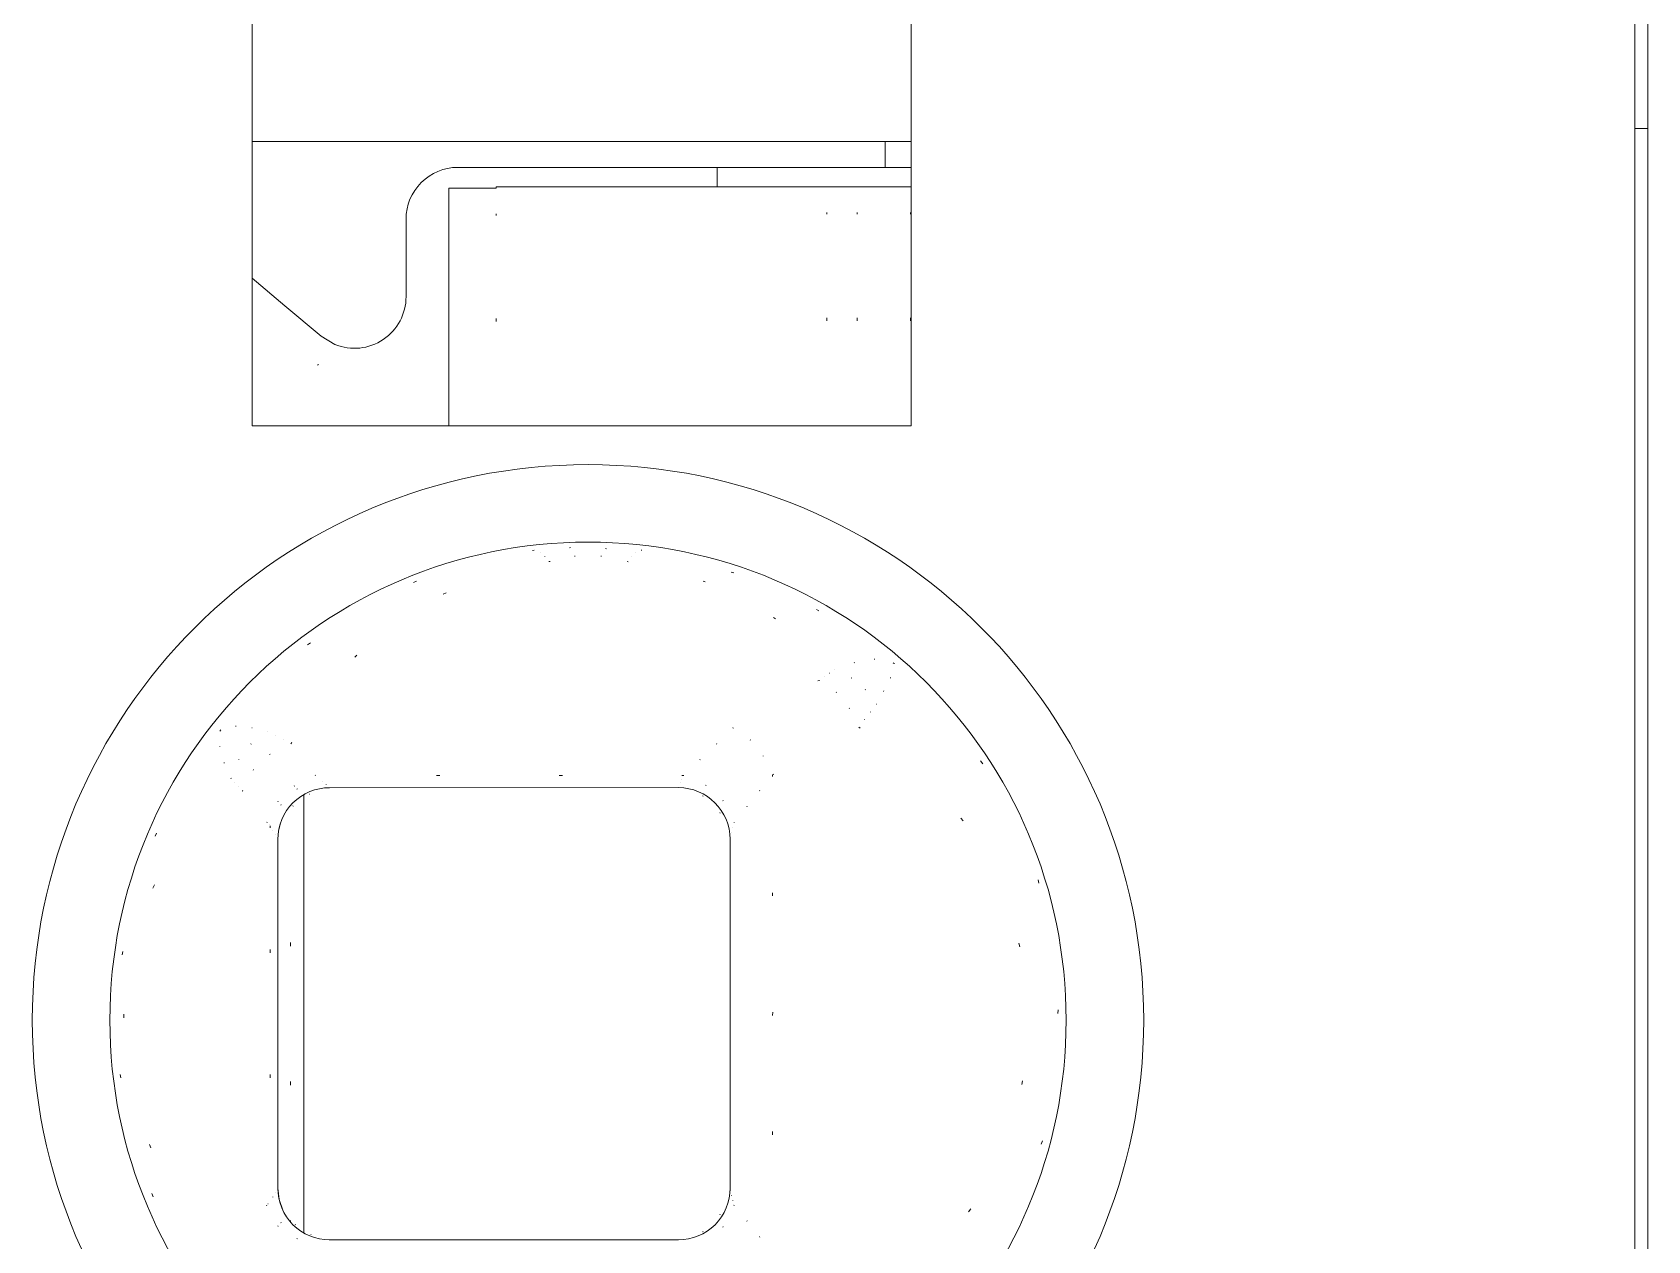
# Model space of a CAD drawing. Header units: inches. Extents: x 17 to 3130, y 15 to 659.
# Drawn here: x 1135.56 to 1141.81, y 223.03 to 227.7 of the extents above; entities that cross this region are included whole.
import ezdxf

# ---------------------------------------------------------------- set-up
doc = ezdxf.new("R2010")
doc.units = ezdxf.units.IN
doc.header["$MEASUREMENT"] = 0
doc.layers.add('Ebene 1', color=7, linetype='Continuous')

msp = doc.modelspace()

# ---------------------------------------------------------------- linework, layer by layer
at = {"layer": 'Ebene 1', "lineweight": 9}
for points in [[(1141.81414, 227.33024), (1141.81414, 227.33024), (1141.81414, 230.03024), (1141.81414, 230.03024)], [(1136.41414, 226.18024), (1136.41414, 226.18024), (1136.41414, 228.28024), (1136.41414, 228.28024)], [(1138.96414, 226.18024), (1138.96414, 226.18024), (1138.96404, 228.28024), (1138.96404, 228.28024)], [(1141.76414, 228.28024), (1141.76414, 228.28024), (1141.76414, 213.98014), (1141.76414, 213.98014)], [(1141.76414, 227.33024), (1141.76414, 227.33024), (1141.76414, 227.33024), (1141.76414, 227.33024)], [(1141.76414, 227.33024), (1141.76414, 227.33024), (1141.81414, 227.33024), (1141.81414, 227.33024)], [(1141.81414, 227.33024), (1141.81414, 227.33024), (1141.81414, 227.33024), (1141.81414, 227.33024)], [(1141.81414, 222.63014), (1141.81414, 222.63014), (1141.81414, 227.33024), (1141.81414, 227.33024)], [(1136.41414, 227.28024), (1136.41414, 227.28024), (1136.41414, 227.28024), (1136.41414, 227.28024)], [(1138.96414, 227.28024), (1138.96414, 227.28024), (1136.41414, 227.28024), (1136.41414, 227.28024)], [(1138.86414, 227.28004), (1138.86414, 227.28004), (1138.86414, 227.28004), (1138.86414, 227.28004)], [(1138.86414, 227.18004), (1138.86414, 227.18004), (1138.86414, 227.28004), (1138.86414, 227.28004)], [(1136.41414, 226.18024), (1136.41414, 226.18024), (1136.41414, 226.18024), (1136.41414, 226.18024)], [(1138.96414, 226.18024), (1138.96414, 226.18024), (1136.41414, 226.18024), (1136.41414, 226.18024)], [(1136.71414, 224.78004), (1136.71414, 224.78004), (1138.06414, 224.78014), (1138.06414, 224.78014)], [(1136.71414, 224.78004), (1136.71414, 224.78004), (1136.71414, 224.78004), (1136.71414, 224.78004)], [(1138.26404, 224.58024), (1138.26404, 224.69064), (1138.17454, 224.78014), (1138.06414, 224.78014)], [(1136.51664, 224.61204), (1136.51664, 224.61204), (1136.52404, 224.64284), (1136.52404, 224.64284)], [(1136.51404, 223.22984), (1136.51404, 223.22984), (1136.51414, 224.58064), (1136.51414, 224.58064)], [(1136.51414, 224.58064), (1136.51414, 224.58064), (1136.51664, 224.61204), (1136.51664, 224.61204)], [(1136.51414, 224.58064), (1136.51414, 224.58064), (1136.51414, 224.58064), (1136.51414, 224.58064)], [(1138.26404, 224.58904), (1138.26404, 224.58904), (1138.26404, 224.58904), (1138.26404, 224.58904)], [(1138.26404, 224.58904), (1138.26404, 224.58904), (1138.26404, 223.22134), (1138.26404, 223.22134)], [(1136.51404, 223.22984), (1136.51404, 223.22984), (1136.51404, 223.22984), (1136.51404, 223.22984)], [(1136.51874, 223.18664), (1136.51874, 223.18664), (1136.51404, 223.22984), (1136.51404, 223.22984)], [(1136.51874, 223.18664), (1136.51874, 223.18664), (1136.51874, 223.18664), (1136.51874, 223.18664)], [(1136.53284, 223.14544), (1136.53284, 223.14544), (1136.51874, 223.18664), (1136.51874, 223.18664)], [(1136.71414, 223.03024), (1136.71414, 223.03024), (1136.71414, 223.03024), (1136.71414, 223.03024)], [(1138.06414, 223.03024), (1138.06414, 223.03024), (1136.71414, 223.03024), (1136.71414, 223.03024)]]:
    msp.add_open_spline(points, degree=3, dxfattribs=at)
at = {"layer": 'Ebene 1', "color": 30, "lineweight": 9}
for points in [[(1137.21024, 227.18024), (1137.15714, 227.18024), (1137.10634, 227.15924), (1137.06884, 227.12154), (1137.06884, 227.12154), (1137.03124, 227.08404), (1137.01024, 227.03334), (1137.01024, 226.98014)], [(1136.73514, 226.49484), (1136.79674, 226.46984), (1136.86674, 226.47724), (1136.92204, 226.51434), (1136.92204, 226.51434), (1136.97714, 226.55144), (1137.01024, 226.61364), (1137.01024, 226.68024)]]:
    msp.add_open_spline(points, degree=3, knots=[0, 0, 0, 0, 0.5, 0.5, 0.5, 0.5, 1, 1, 1, 1], dxfattribs=at)
for points in [[(1137.21024, 227.18024), (1137.21024, 227.18024), (1137.21024, 227.18024), (1137.21024, 227.18024)], [(1137.21024, 227.18024), (1137.21024, 227.18024), (1137.91414, 227.18024), (1137.91414, 227.18024)], [(1137.91414, 227.18024), (1137.91414, 227.18024), (1137.91414, 227.18024), (1137.91414, 227.18024)], [(1137.91414, 227.18024), (1137.91414, 227.18024), (1138.12624, 227.18024), (1138.12624, 227.18024)], [(1138.12624, 227.18024), (1138.12624, 227.18024), (1138.12624, 227.18024), (1138.12624, 227.18024)], [(1138.12624, 227.18024), (1138.12624, 227.18024), (1138.21414, 227.18024), (1138.21414, 227.18024)], [(1138.21414, 227.18024), (1138.21414, 227.18024), (1138.21414, 227.18024), (1138.21414, 227.18024)], [(1138.26744, 227.18024), (1138.26744, 227.18024), (1138.21414, 227.18024), (1138.21414, 227.18024)], [(1138.21414, 227.18024), (1138.21414, 227.18024), (1138.21414, 227.18024), (1138.21414, 227.18024)], [(1138.21414, 227.10514), (1138.21414, 227.10514), (1138.21414, 227.18024), (1138.21414, 227.18024)], [(1138.26744, 227.18024), (1138.26744, 227.18024), (1138.26744, 227.18024), (1138.26744, 227.18024)], [(1138.41914, 227.18024), (1138.41914, 227.18024), (1138.26744, 227.18024), (1138.26744, 227.18024)], [(1138.41914, 227.18024), (1138.41914, 227.18024), (1138.41914, 227.18024), (1138.41914, 227.18024)], [(1138.64634, 227.18024), (1138.64634, 227.18024), (1138.41914, 227.18024), (1138.41914, 227.18024)], [(1138.64634, 227.18024), (1138.64634, 227.18024), (1138.64634, 227.18024), (1138.64634, 227.18024)], [(1138.91414, 227.18024), (1138.91414, 227.18024), (1138.64634, 227.18024), (1138.64634, 227.18024)], [(1138.91414, 227.18024), (1138.91414, 227.18024), (1138.91414, 227.18024), (1138.91414, 227.18024)], [(1138.96414, 227.18024), (1138.96414, 227.18024), (1138.91414, 227.18024), (1138.91414, 227.18024)], [(1137.01024, 226.98014), (1137.01024, 226.98014), (1137.01024, 226.98014), (1137.01024, 226.98014)], [(1137.01024, 226.68024), (1137.01024, 226.68024), (1137.01024, 226.98014), (1137.01024, 226.98014)], [(1136.41424, 226.75144), (1136.41424, 226.75144), (1136.41424, 226.75144), (1136.41424, 226.75144)], [(1136.41424, 226.75144), (1136.41424, 226.75144), (1136.54104, 226.64484), (1136.54104, 226.64484)], [(1136.54104, 226.64484), (1136.54104, 226.64484), (1136.54104, 226.64484), (1136.54104, 226.64484)], [(1136.54104, 226.64484), (1136.54104, 226.64484), (1136.68164, 226.52694), (1136.68164, 226.52694)], [(1136.68164, 226.52694), (1136.68164, 226.52694), (1136.68164, 226.52694), (1136.68164, 226.52694)], [(1136.68164, 226.52694), (1136.68164, 226.52694), (1136.73514, 226.49484), (1136.73514, 226.49484)], [(1136.61414, 224.75334), (1136.61414, 224.75334), (1136.61414, 224.75334), (1136.61414, 224.75334)], [(1136.61414, 223.05704), (1136.61414, 223.05704), (1136.61414, 224.75334), (1136.61414, 224.75334)]]:
    msp.add_open_spline(points, degree=3, dxfattribs=at)
at = {"layer": 'Ebene 1', "color": 253, "lineweight": 9}
for points in [[(1137.17534, 227.10014), (1137.17534, 227.10014), (1137.17534, 227.10014), (1137.17534, 227.10014)], [(1137.17534, 227.10014), (1137.17534, 227.10014), (1137.17544, 226.18024), (1137.17544, 226.18024)], [(1137.17534, 227.10014), (1137.17534, 227.10014), (1137.17534, 227.10014), (1137.17534, 227.10014)], [(1137.17534, 227.10014), (1137.17534, 227.10014), (1137.22314, 227.10014), (1137.22314, 227.10014)], [(1137.22314, 227.10014), (1137.22314, 227.10014), (1137.22314, 227.10014), (1137.22314, 227.10014)], [(1137.22314, 227.10014), (1137.22314, 227.10014), (1137.35854, 227.10014), (1137.35854, 227.10014)], [(1137.35854, 227.10514), (1137.35854, 227.10514), (1137.35854, 227.10514), (1137.35854, 227.10514)], [(1138.63874, 227.10514), (1138.63874, 227.10514), (1137.35854, 227.10514), (1137.35854, 227.10514)], [(1137.35854, 227.10514), (1137.35854, 227.10514), (1137.35854, 227.10514), (1137.35854, 227.10514)], [(1137.35854, 227.10514), (1137.35854, 227.10514), (1137.35854, 227.10014), (1137.35854, 227.10014)], [(1138.63874, 227.10514), (1138.63874, 227.10514), (1138.63874, 227.10514), (1138.63874, 227.10514)], [(1138.71564, 227.10504), (1138.71564, 227.10504), (1138.63874, 227.10514), (1138.63874, 227.10514)], [(1138.75604, 227.10514), (1138.75604, 227.10514), (1138.71564, 227.10504), (1138.71564, 227.10504)], [(1138.71564, 227.10504), (1138.71564, 227.10504), (1138.71564, 227.10504), (1138.71564, 227.10504)], [(1138.75604, 227.10514), (1138.75604, 227.10514), (1138.75604, 227.10514), (1138.75604, 227.10514)], [(1138.75604, 227.10514), (1138.75604, 227.10514), (1138.96184, 227.10514), (1138.96184, 227.10514)], [(1138.96184, 227.10514), (1138.96184, 227.10514), (1138.96184, 227.10514), (1138.96184, 227.10514)], [(1138.96184, 227.10514), (1138.96184, 227.10514), (1138.96294, 227.10514), (1138.96294, 227.10514)], [(1138.96294, 227.10514), (1138.96294, 227.10514), (1138.96294, 227.10514), (1138.96294, 227.10514)], [(1138.96294, 227.10514), (1138.96294, 227.10514), (1138.96414, 227.10514), (1138.96414, 227.10514)]]:
    msp.add_open_spline(points, degree=3, dxfattribs=at)
at = {"layer": 'Ebene 1', "color": 3, "lineweight": 9}
for points in [[(1137.35854, 227.00014), (1137.35854, 227.00014), (1137.35854, 227.00014), (1137.35854, 227.00014)], [(1137.35854, 227.00014), (1137.35854, 227.00014), (1137.35854, 226.99464), (1137.35854, 226.99464)], [(1138.63874, 227.00514), (1138.63874, 227.00514), (1138.63874, 227.00514), (1138.63874, 227.00514)], [(1138.63874, 227.00514), (1138.63874, 227.00514), (1138.63874, 226.99954), (1138.63874, 226.99954)], [(1138.75604, 227.00514), (1138.75604, 227.00514), (1138.75594, 226.99954), (1138.75594, 226.99954)], [(1138.75604, 227.00514), (1138.75604, 227.00514), (1138.75604, 227.00514), (1138.75604, 227.00514)], [(1138.96184, 227.00514), (1138.96184, 227.00514), (1138.96184, 227.00514), (1138.96184, 227.00514)], [(1138.96184, 227.00514), (1138.96184, 227.00514), (1138.96184, 226.99964), (1138.96184, 226.99964)], [(1137.35854, 226.59574), (1137.35854, 226.59574), (1137.35854, 226.59574), (1137.35854, 226.59574)], [(1137.35854, 226.59574), (1137.35854, 226.59574), (1137.35854, 226.58454), (1137.35854, 226.58454)], [(1138.63874, 226.59814), (1138.63874, 226.59814), (1138.63874, 226.59814), (1138.63874, 226.59814)], [(1138.63874, 226.59814), (1138.63874, 226.59814), (1138.63874, 226.58704), (1138.63874, 226.58704)], [(1138.75604, 226.59824), (1138.75604, 226.59824), (1138.75604, 226.59824), (1138.75604, 226.59824)], [(1138.75604, 226.59824), (1138.75604, 226.59824), (1138.75604, 226.58704), (1138.75604, 226.58704)], [(1138.96184, 226.59824), (1138.96184, 226.59824), (1138.96184, 226.59824), (1138.96184, 226.59824)], [(1138.96184, 226.59824), (1138.96184, 226.59824), (1138.96184, 226.58704), (1138.96184, 226.58704)], [(1136.67084, 226.41814), (1136.67084, 226.41814), (1136.66814, 226.41494), (1136.66814, 226.41494)], [(1137.50614, 225.69884), (1137.50614, 225.69884), (1137.49974, 225.69734), (1137.49974, 225.69734)], [(1137.50614, 225.69884), (1137.50614, 225.69884), (1137.50614, 225.69884), (1137.50614, 225.69884)], [(1137.50614, 225.69884), (1137.50614, 225.69884), (1137.50644, 225.69864), (1137.50644, 225.69864)], [(1137.52874, 225.69024), (1137.52874, 225.69024), (1137.52874, 225.69024), (1137.52874, 225.69024)], [(1137.52874, 225.69024), (1137.52874, 225.69024), (1137.52944, 225.69004), (1137.52944, 225.69004)], [(1137.64664, 225.70904), (1137.64664, 225.70904), (1137.64284, 225.70864), (1137.64284, 225.70864)], [(1137.78154, 225.70504), (1137.78154, 225.70504), (1137.78154, 225.70504), (1137.78154, 225.70504)], [(1137.78524, 225.70484), (1137.78524, 225.70484), (1137.78154, 225.70504), (1137.78154, 225.70504)], [(1137.89944, 225.69024), (1137.89944, 225.69024), (1137.89884, 225.69004), (1137.89884, 225.69004)], [(1137.92024, 225.69884), (1137.92024, 225.69884), (1137.92024, 225.69884), (1137.92024, 225.69884)], [(1137.92214, 225.69884), (1137.92214, 225.69884), (1137.92024, 225.69884), (1137.92024, 225.69884)], [(1137.92214, 225.69884), (1137.92214, 225.69884), (1137.92174, 225.69864), (1137.92174, 225.69864)], [(1137.54654, 225.67404), (1137.54654, 225.67404), (1137.54654, 225.67404), (1137.54654, 225.67404)], [(1137.54654, 225.67404), (1137.54654, 225.67404), (1137.54694, 225.67344), (1137.54694, 225.67344)], [(1137.56294, 225.65524), (1137.56294, 225.65524), (1137.56424, 225.65554), (1137.56424, 225.65554)], [(1137.56294, 225.65524), (1137.56294, 225.65524), (1137.56294, 225.65524), (1137.56294, 225.65524)], [(1137.56294, 225.65524), (1137.56294, 225.65524), (1137.56714, 225.65524), (1137.56714, 225.65524)], [(1137.66174, 225.67534), (1137.66174, 225.67534), (1137.66454, 225.67564), (1137.66454, 225.67564)], [(1137.76384, 225.67644), (1137.76384, 225.67644), (1137.76384, 225.67644), (1137.76384, 225.67644)], [(1137.76384, 225.67644), (1137.76384, 225.67644), (1137.76654, 225.67604), (1137.76654, 225.67604)], [(1137.86534, 225.65524), (1137.86534, 225.65524), (1137.86534, 225.65524), (1137.86534, 225.65524)], [(1137.86534, 225.65524), (1137.86534, 225.65524), (1137.86944, 225.65424), (1137.86944, 225.65424)], [(1137.88174, 225.67384), (1137.88174, 225.67384), (1137.88134, 225.67344), (1137.88134, 225.67344)], [(1137.05104, 225.57904), (1137.05104, 225.57904), (1137.03894, 225.57444), (1137.03894, 225.57444)], [(1138.15914, 225.57964), (1138.15914, 225.57964), (1138.15914, 225.57964), (1138.15914, 225.57964)], [(1138.15914, 225.57964), (1138.15914, 225.57964), (1138.16694, 225.57644), (1138.16694, 225.57644)], [(1138.26834, 225.61434), (1138.26834, 225.61434), (1138.26834, 225.61434), (1138.26834, 225.61434)], [(1138.27784, 225.61164), (1138.27784, 225.61164), (1138.26834, 225.61434), (1138.26834, 225.61434)], [(1137.15424, 225.52934), (1137.15424, 225.52934), (1137.16484, 225.53404), (1137.16484, 225.53404)], [(1138.43204, 225.43834), (1138.43204, 225.43834), (1138.43204, 225.43834), (1138.43204, 225.43834)], [(1138.43204, 225.43834), (1138.43204, 225.43834), (1138.43914, 225.43384), (1138.43914, 225.43384)], [(1138.59834, 225.46944), (1138.59834, 225.46944), (1138.59834, 225.46944), (1138.59834, 225.46944)], [(1138.60714, 225.46484), (1138.60714, 225.46484), (1138.59834, 225.46944), (1138.59834, 225.46944)], [(1136.63984, 225.34014), (1136.63984, 225.34014), (1136.62944, 225.33224), (1136.62944, 225.33224)], [(1136.81204, 225.28464), (1136.81204, 225.28464), (1136.82004, 225.29304), (1136.82004, 225.29304)], [(1138.74584, 225.26404), (1138.74584, 225.26404), (1138.74384, 225.26344), (1138.74384, 225.26344)], [(1138.82374, 225.27774), (1138.82374, 225.27774), (1138.82164, 225.27774), (1138.82164, 225.27774)], [(1138.89454, 225.26304), (1138.89454, 225.26304), (1138.89454, 225.26304), (1138.89454, 225.26304)], [(1138.89844, 225.26014), (1138.89844, 225.26014), (1138.89454, 225.26304), (1138.89454, 225.26304)], [(1138.89754, 225.26084), (1138.89754, 225.26084), (1138.89754, 225.26084), (1138.89754, 225.26084)], [(1138.89844, 225.26014), (1138.89844, 225.26014), (1138.89754, 225.26084), (1138.89754, 225.26084)], [(1138.89844, 225.26014), (1138.89844, 225.26014), (1138.89844, 225.26014), (1138.89844, 225.26014)], [(1138.89844, 225.26014), (1138.89844, 225.26014), (1138.89884, 225.25934), (1138.89884, 225.25934)], [(1138.60844, 225.19544), (1138.60844, 225.19544), (1138.60384, 225.19294), (1138.60384, 225.19294)], [(1138.60844, 225.19544), (1138.60844, 225.19544), (1138.60844, 225.19544), (1138.60844, 225.19544)], [(1138.60844, 225.19544), (1138.60844, 225.19544), (1138.60934, 225.19484), (1138.60934, 225.19484)], [(1138.62914, 225.20934), (1138.62914, 225.20934), (1138.62854, 225.20894), (1138.62854, 225.20894)], [(1138.64944, 225.22304), (1138.64944, 225.22304), (1138.64904, 225.22264), (1138.64904, 225.22264)], [(1138.66974, 225.23654), (1138.66974, 225.23654), (1138.66934, 225.23634), (1138.66934, 225.23634)], [(1138.73274, 225.20514), (1138.73274, 225.20514), (1138.73274, 225.20514), (1138.73274, 225.20514)], [(1138.73444, 225.20424), (1138.73444, 225.20424), (1138.73274, 225.20514), (1138.73274, 225.20514)], [(1138.88464, 225.20604), (1138.88464, 225.20604), (1138.88394, 225.20444), (1138.88394, 225.20444)], [(1138.67404, 225.14904), (1138.67404, 225.14904), (1138.67404, 225.14904), (1138.67404, 225.14904)], [(1138.67404, 225.14904), (1138.67404, 225.14904), (1138.67594, 225.14784), (1138.67594, 225.14784)], [(1138.78614, 225.16034), (1138.78614, 225.16034), (1138.78614, 225.16034), (1138.78614, 225.16034)], [(1138.78724, 225.15884), (1138.78724, 225.15884), (1138.78614, 225.16034), (1138.78614, 225.16034)], [(1138.85814, 225.15424), (1138.85814, 225.15424), (1138.85744, 225.15284), (1138.85744, 225.15284)], [(1138.72434, 225.08794), (1138.72434, 225.08794), (1138.72434, 225.08794), (1138.72434, 225.08794)], [(1138.72434, 225.08794), (1138.72434, 225.08794), (1138.72534, 225.08614), (1138.72534, 225.08614)], [(1138.80674, 225.07274), (1138.80674, 225.07274), (1138.80734, 225.07354), (1138.80734, 225.07354)], [(1138.82924, 225.10344), (1138.82924, 225.10344), (1138.82924, 225.10344), (1138.82924, 225.10344)], [(1138.82984, 225.10264), (1138.82984, 225.10264), (1138.82924, 225.10344), (1138.82924, 225.10344)], [(1136.29334, 225.00384), (1136.29334, 225.00384), (1136.28954, 224.99864), (1136.28954, 224.99864)], [(1136.29334, 225.00384), (1136.29334, 225.00384), (1136.29394, 225.00454), (1136.29394, 225.00454)], [(1136.35084, 225.01784), (1136.35084, 225.01784), (1136.35084, 225.01784), (1136.35084, 225.01784)], [(1136.35084, 225.01784), (1136.35084, 225.01784), (1136.35244, 225.01764), (1136.35244, 225.01764)], [(1136.41344, 225.01184), (1136.41344, 225.01184), (1136.41344, 225.01184), (1136.41344, 225.01184)], [(1136.41344, 225.01184), (1136.41344, 225.01184), (1136.41524, 225.01154), (1136.41524, 225.01154)], [(1138.27554, 225.01104), (1138.27554, 225.01104), (1138.27464, 225.01024), (1138.27464, 225.01024)], [(1138.27554, 225.01104), (1138.27554, 225.01104), (1138.27554, 225.01104), (1138.27554, 225.01104)], [(1138.27554, 225.01104), (1138.27554, 225.01104), (1138.27644, 225.01034), (1138.27644, 225.01034)], [(1138.76144, 225.01424), (1138.76144, 225.01424), (1138.76174, 225.01454), (1138.76174, 225.01454)], [(1138.76144, 225.01424), (1138.76144, 225.01424), (1138.76144, 225.01424), (1138.76144, 225.01424)], [(1138.76144, 225.01424), (1138.76144, 225.01424), (1138.76734, 225.00984), (1138.76734, 225.00984)], [(1138.78384, 225.04324), (1138.78384, 225.04324), (1138.78454, 225.04404), (1138.78454, 225.04404)], [(1136.28914, 224.94124), (1136.28914, 224.94124), (1136.28914, 224.94124), (1136.28914, 224.94124)], [(1136.28964, 224.93954), (1136.28964, 224.93954), (1136.28914, 224.94124), (1136.28914, 224.94124)], [(1136.40974, 224.94904), (1136.40974, 224.94904), (1136.41144, 224.95034), (1136.41144, 224.95034)], [(1136.47514, 224.99644), (1136.47514, 224.99644), (1136.47514, 224.99644), (1136.47514, 224.99644)], [(1136.47514, 224.99644), (1136.47514, 224.99644), (1136.47554, 224.99624), (1136.47554, 224.99624)], [(1136.50474, 224.98104), (1136.50474, 224.98104), (1136.50474, 224.98104), (1136.50474, 224.98104)], [(1136.50474, 224.98104), (1136.50474, 224.98104), (1136.50544, 224.98064), (1136.50544, 224.98064)], [(1136.53454, 224.96544), (1136.53454, 224.96544), (1136.53454, 224.96544), (1136.53454, 224.96544)], [(1136.53454, 224.96544), (1136.53454, 224.96544), (1136.53534, 224.96514), (1136.53534, 224.96514)], [(1136.56494, 224.94984), (1136.56494, 224.94984), (1136.56794, 224.95464), (1136.56794, 224.95464)], [(1138.21234, 224.95044), (1138.21234, 224.95044), (1138.21074, 224.94884), (1138.21074, 224.94884)], [(1138.34124, 224.96464), (1138.34124, 224.96464), (1138.34124, 224.96464), (1138.34124, 224.96464)], [(1138.34124, 224.96464), (1138.34124, 224.96464), (1138.34314, 224.96344), (1138.34314, 224.96344)], [(1136.30614, 224.87714), (1136.30614, 224.87714), (1136.30614, 224.87714), (1136.30614, 224.87714)], [(1136.30674, 224.87544), (1136.30674, 224.87544), (1136.30614, 224.87714), (1136.30614, 224.87714)], [(1136.36264, 224.88854), (1136.36264, 224.88854), (1136.36354, 224.89044), (1136.36354, 224.89044)], [(1136.48184, 224.90874), (1136.48184, 224.90874), (1136.48404, 224.90984), (1136.48404, 224.90984)], [(1138.14824, 224.88924), (1138.14824, 224.88924), (1138.14654, 224.88744), (1138.14654, 224.88744)], [(1138.39144, 224.90364), (1138.39144, 224.90364), (1138.39144, 224.90364), (1138.39144, 224.90364)], [(1138.39144, 224.90364), (1138.39144, 224.90364), (1138.39244, 224.90164), (1138.39244, 224.90164)], [(1139.23294, 224.88344), (1139.23294, 224.88344), (1139.23294, 224.88344), (1139.23294, 224.88344)], [(1139.24134, 224.87234), (1139.24134, 224.87234), (1139.23294, 224.88344), (1139.23294, 224.88344)], [(1136.33264, 224.81664), (1136.33264, 224.81664), (1136.33264, 224.81664), (1136.33264, 224.81664)], [(1136.33294, 224.81584), (1136.33294, 224.81584), (1136.33264, 224.81664), (1136.33264, 224.81664)], [(1136.33294, 224.81584), (1136.33294, 224.81584), (1136.33334, 224.81684), (1136.33334, 224.81684)], [(1136.33294, 224.81584), (1136.33294, 224.81584), (1136.33294, 224.81584), (1136.33294, 224.81584)], [(1136.33294, 224.81584), (1136.33294, 224.81584), (1136.33304, 224.81564), (1136.33304, 224.81564)], [(1136.41904, 224.84824), (1136.41904, 224.84824), (1136.42034, 224.85044), (1136.42034, 224.85044)], [(1136.65874, 224.82864), (1136.65874, 224.82864), (1136.65874, 224.82864), (1136.65874, 224.82864)], [(1136.65994, 224.82704), (1136.65994, 224.82704), (1136.65874, 224.82864), (1136.65874, 224.82864)], [(1137.12794, 224.82704), (1137.12794, 224.82704), (1137.12794, 224.82704), (1137.12794, 224.82704)], [(1137.14084, 224.82704), (1137.14084, 224.82704), (1137.12794, 224.82704), (1137.12794, 224.82704)], [(1137.60244, 224.82704), (1137.60244, 224.82704), (1137.60244, 224.82704), (1137.60244, 224.82704)], [(1137.61534, 224.82704), (1137.61534, 224.82704), (1137.60244, 224.82704), (1137.60244, 224.82704)], [(1138.07694, 224.81364), (1138.07694, 224.81364), (1138.07684, 224.81334), (1138.07684, 224.81334)], [(1138.07694, 224.82704), (1138.07694, 224.82704), (1138.07694, 224.82704), (1138.07694, 224.82704)], [(1138.08344, 224.82704), (1138.08344, 224.82704), (1138.07694, 224.82704), (1138.07694, 224.82704)], [(1138.08344, 224.82704), (1138.08344, 224.82704), (1138.08324, 224.82684), (1138.08324, 224.82684)], [(1138.08344, 224.82704), (1138.08344, 224.82704), (1138.08344, 224.82704), (1138.08344, 224.82704)], [(1138.08344, 224.82704), (1138.08344, 224.82704), (1138.08454, 224.82664), (1138.08454, 224.82664)], [(1138.42854, 224.82974), (1138.42854, 224.82974), (1138.43314, 224.83224), (1138.43314, 224.83224)], [(1138.42854, 224.82974), (1138.42854, 224.82974), (1138.42854, 224.82974), (1138.42854, 224.82974)], [(1138.42854, 224.82974), (1138.42854, 224.82974), (1138.42854, 224.82344), (1138.42854, 224.82344)], [(1136.34734, 224.80024), (1136.34734, 224.80024), (1136.34734, 224.80024), (1136.34734, 224.80024)], [(1136.34734, 224.80024), (1136.34734, 224.80024), (1136.34764, 224.79984), (1136.34764, 224.79984)], [(1136.36204, 224.78444), (1136.36204, 224.78444), (1136.36204, 224.78444), (1136.36204, 224.78444)], [(1136.36204, 224.78444), (1136.36204, 224.78444), (1136.36234, 224.78404), (1136.36234, 224.78404)], [(1136.37684, 224.76844), (1136.37684, 224.76844), (1136.37734, 224.76964), (1136.37734, 224.76964)], [(1136.37684, 224.76844), (1136.37684, 224.76844), (1136.37684, 224.76844), (1136.37684, 224.76844)], [(1136.37684, 224.76844), (1136.37684, 224.76844), (1136.37804, 224.76684), (1136.37804, 224.76684)], [(1136.57684, 224.78604), (1136.57684, 224.78604), (1136.57904, 224.78704), (1136.57904, 224.78704)], [(1136.58814, 224.77454), (1136.58814, 224.77454), (1136.59044, 224.77564), (1136.59044, 224.77564)], [(1136.63494, 224.75474), (1136.63494, 224.75474), (1136.63694, 224.75544), (1136.63694, 224.75544)], [(1136.68654, 224.80484), (1136.68654, 224.80484), (1136.68654, 224.80484), (1136.68654, 224.80484)], [(1136.68694, 224.80464), (1136.68694, 224.80464), (1136.68654, 224.80484), (1136.68654, 224.80484)], [(1136.70064, 224.79314), (1136.70064, 224.79314), (1136.70064, 224.79314), (1136.70064, 224.79314)], [(1136.70094, 224.79284), (1136.70094, 224.79284), (1136.70064, 224.79314), (1136.70064, 224.79314)], [(1136.71404, 224.78064), (1136.71404, 224.78064), (1136.71404, 224.78064), (1136.71404, 224.78064)], [(1136.71414, 224.78044), (1136.71414, 224.78044), (1136.71404, 224.78064), (1136.71404, 224.78064)], [(1138.07054, 224.80014), (1138.07054, 224.80014), (1138.07044, 224.79984), (1138.07044, 224.79984)], [(1138.16854, 224.78964), (1138.16854, 224.78964), (1138.16854, 224.78964), (1138.16854, 224.78964)], [(1138.16854, 224.78964), (1138.16854, 224.78964), (1138.17094, 224.78854), (1138.17094, 224.78854)], [(1138.37814, 224.76754), (1138.37814, 224.76754), (1138.37944, 224.76924), (1138.37944, 224.76924)], [(1136.51424, 224.72544), (1136.51424, 224.72544), (1136.51544, 224.72764), (1136.51544, 224.72764)], [(1136.52594, 224.71234), (1136.52594, 224.71234), (1136.52704, 224.71454), (1136.52704, 224.71454)], [(1136.57194, 224.70834), (1136.57194, 224.70834), (1136.57324, 224.71024), (1136.57324, 224.71024)], [(1138.15674, 224.74864), (1138.15674, 224.74864), (1138.15674, 224.74864), (1138.15674, 224.74864)], [(1138.15924, 224.74754), (1138.15924, 224.74754), (1138.15674, 224.74864), (1138.15674, 224.74864)], [(1138.23554, 224.73084), (1138.23554, 224.73084), (1138.23554, 224.73084), (1138.23554, 224.73084)], [(1138.23554, 224.73084), (1138.23554, 224.73084), (1138.23664, 224.72864), (1138.23664, 224.72864)], [(1138.32824, 224.70624), (1138.32824, 224.70624), (1138.32954, 224.70794), (1138.32954, 224.70794)], [(1136.47184, 224.64574), (1136.47184, 224.64574), (1136.47244, 224.64684), (1136.47244, 224.64684)], [(1136.48014, 224.63584), (1136.48014, 224.63584), (1136.48014, 224.63584), (1136.48014, 224.63584)], [(1136.48014, 224.63584), (1136.48014, 224.63584), (1136.48024, 224.63574), (1136.48024, 224.63574)], [(1136.48444, 224.63064), (1136.48444, 224.63064), (1136.48494, 224.63184), (1136.48494, 224.63184)], [(1136.48444, 224.63064), (1136.48444, 224.63064), (1136.48444, 224.63064), (1136.48444, 224.63064)], [(1136.48444, 224.63064), (1136.48444, 224.63064), (1136.48444, 224.62414), (1136.48444, 224.62414)], [(1136.48444, 224.63064), (1136.48444, 224.63064), (1136.48444, 224.63064), (1136.48444, 224.63064)], [(1136.48444, 224.63064), (1136.48444, 224.63064), (1136.48464, 224.63044), (1136.48464, 224.63044)], [(1136.52404, 224.64284), (1136.52404, 224.64284), (1136.52474, 224.64364), (1136.52474, 224.64364)], [(1138.22434, 224.68364), (1138.22434, 224.68364), (1138.22434, 224.68364), (1138.22434, 224.68364)], [(1138.22544, 224.68124), (1138.22544, 224.68124), (1138.22434, 224.68364), (1138.22434, 224.68364)], [(1138.27404, 224.62664), (1138.27404, 224.62664), (1138.27414, 224.62704), (1138.27414, 224.62704)], [(1138.27904, 224.64574), (1138.27904, 224.64574), (1138.27984, 224.64664), (1138.27984, 224.64664)], [(1139.15604, 224.66224), (1139.15604, 224.66224), (1139.15604, 224.66224), (1139.15604, 224.66224)], [(1139.15604, 224.66224), (1139.15604, 224.66224), (1139.16554, 224.65114), (1139.16554, 224.65114)], [(1136.04504, 224.60404), (1136.04504, 224.60404), (1136.03894, 224.59264), (1136.03894, 224.59264)], [(1136.49444, 224.61444), (1136.49444, 224.61444), (1136.49444, 224.61444), (1136.49444, 224.61444)], [(1136.49444, 224.61444), (1136.49444, 224.61444), (1136.49484, 224.61384), (1136.49484, 224.61384)], [(1136.50474, 224.59794), (1136.50474, 224.59794), (1136.50474, 224.59794), (1136.50474, 224.59794)], [(1136.50474, 224.59794), (1136.50474, 224.59794), (1136.50504, 224.59744), (1136.50504, 224.59744)], [(1138.26364, 224.59034), (1138.26364, 224.59034), (1138.26364, 224.59034), (1138.26364, 224.59034)], [(1138.26404, 224.58904), (1138.26404, 224.58904), (1138.26364, 224.59034), (1138.26364, 224.59034)], [(1138.26404, 224.58904), (1138.26404, 224.58904), (1138.26414, 224.58924), (1138.26414, 224.58924)], [(1138.26904, 224.60764), (1138.26904, 224.60764), (1138.26904, 224.60824), (1138.26904, 224.60824)], [(1136.03074, 224.39124), (1136.03074, 224.39124), (1136.03654, 224.40414), (1136.03654, 224.40414)], [(1139.45594, 224.42404), (1139.45594, 224.42404), (1139.45594, 224.42404), (1139.45594, 224.42404)], [(1139.45864, 224.41044), (1139.45864, 224.41044), (1139.45594, 224.42404), (1139.45594, 224.42404)], [(1138.42854, 224.37364), (1138.42854, 224.37364), (1138.42854, 224.37364), (1138.42854, 224.37364)], [(1138.42854, 224.37364), (1138.42854, 224.37364), (1138.42854, 224.36124), (1138.42854, 224.36124)], [(1135.91424, 224.14584), (1135.91424, 224.14584), (1135.91204, 224.13304), (1135.91204, 224.13304)], [(1136.48444, 224.15344), (1136.48444, 224.15344), (1136.48434, 224.14044), (1136.48434, 224.14044)], [(1136.48444, 224.15344), (1136.48444, 224.15344), (1136.48444, 224.15344), (1136.48444, 224.15344)], [(1136.56354, 224.18134), (1136.56354, 224.18134), (1136.56354, 224.18134), (1136.56354, 224.18134)], [(1136.56354, 224.16674), (1136.56354, 224.16674), (1136.56354, 224.18134), (1136.56354, 224.18134)], [(1139.38144, 224.17844), (1139.38144, 224.17844), (1139.38144, 224.17844), (1139.38144, 224.17844)], [(1139.38144, 224.17844), (1139.38144, 224.17844), (1139.38514, 224.16424), (1139.38514, 224.16424)], [(1135.91854, 223.88954), (1135.91854, 223.88954), (1135.91864, 223.90354), (1135.91864, 223.90354)], [(1138.42864, 223.91144), (1138.42864, 223.91144), (1138.42854, 223.89884), (1138.42854, 223.89884)], [(1138.42864, 223.91144), (1138.42864, 223.91144), (1138.42864, 223.91144), (1138.42864, 223.91144)], [(1139.53194, 223.90604), (1139.53194, 223.90604), (1139.53304, 223.92004), (1139.53304, 223.92004)], [(1135.90414, 223.66994), (1135.90414, 223.66994), (1135.90414, 223.66994), (1135.90414, 223.66994)], [(1135.90414, 223.66994), (1135.90414, 223.66994), (1135.90614, 223.65714), (1135.90614, 223.65714)], [(1136.48444, 223.66994), (1136.48444, 223.66994), (1136.48444, 223.66994), (1136.48444, 223.66994)], [(1136.48444, 223.66994), (1136.48444, 223.66994), (1136.48444, 223.65684), (1136.48444, 223.65684)], [(1136.56354, 223.62904), (1136.56354, 223.62904), (1136.56364, 223.64364), (1136.56364, 223.64364)], [(1136.56364, 223.64364), (1136.56364, 223.64364), (1136.56364, 223.64364), (1136.56364, 223.64364)], [(1139.39524, 223.64554), (1139.39524, 223.64554), (1139.39214, 223.63114), (1139.39214, 223.63114)], [(1138.42854, 223.44924), (1138.42854, 223.44924), (1138.42854, 223.44924), (1138.42854, 223.44924)], [(1138.42854, 223.44924), (1138.42854, 223.44924), (1138.42854, 223.43664), (1138.42854, 223.43664)], [(1136.01794, 223.39904), (1136.01794, 223.39904), (1136.01794, 223.39904), (1136.01794, 223.39904)], [(1136.02334, 223.38624), (1136.02334, 223.38624), (1136.01794, 223.39904), (1136.01794, 223.39904)], [(1139.46714, 223.40084), (1139.46714, 223.40084), (1139.47214, 223.41384), (1139.47214, 223.41384)], [(1136.02694, 223.20944), (1136.02694, 223.20944), (1136.02694, 223.20944), (1136.02694, 223.20944)], [(1136.02694, 223.20944), (1136.02694, 223.20944), (1136.03114, 223.19724), (1136.03114, 223.19724)], [(1136.49494, 223.19634), (1136.49494, 223.19634), (1136.49464, 223.19584), (1136.49464, 223.19584)], [(1136.50494, 223.21294), (1136.50494, 223.21294), (1136.50474, 223.21264), (1136.50474, 223.21264)], [(1136.51404, 223.22984), (1136.51404, 223.22984), (1136.51404, 223.22954), (1136.51404, 223.22954)], [(1138.26404, 223.22134), (1138.26404, 223.22134), (1138.26364, 223.22004), (1138.26364, 223.22004)], [(1138.26904, 223.20274), (1138.26904, 223.20274), (1138.26904, 223.20274), (1138.26904, 223.20274)], [(1138.26914, 223.20224), (1138.26914, 223.20224), (1138.26904, 223.20274), (1138.26904, 223.20274)], [(1136.47184, 223.16454), (1136.47184, 223.16454), (1136.47034, 223.16264), (1136.47034, 223.16264)], [(1136.47614, 223.16964), (1136.47614, 223.16964), (1136.47594, 223.16954), (1136.47594, 223.16954)], [(1138.22544, 223.12914), (1138.22544, 223.12914), (1138.22434, 223.12664), (1138.22434, 223.12664)], [(1138.27404, 223.18364), (1138.27404, 223.18364), (1138.27404, 223.18364), (1138.27404, 223.18364)], [(1138.27414, 223.18324), (1138.27414, 223.18324), (1138.27404, 223.18364), (1138.27404, 223.18364)], [(1138.27904, 223.16454), (1138.27904, 223.16454), (1138.27854, 223.16344), (1138.27854, 223.16344)], [(1138.27904, 223.16484), (1138.27904, 223.16484), (1138.27904, 223.16484), (1138.27904, 223.16484)], [(1138.27904, 223.16454), (1138.27904, 223.16454), (1138.27904, 223.16484), (1138.27904, 223.16484)], [(1139.19484, 223.15044), (1139.19484, 223.15044), (1139.18574, 223.13904), (1139.18574, 223.13904)], [(1136.51424, 223.08494), (1136.51424, 223.08494), (1136.51424, 223.08494), (1136.51424, 223.08494)], [(1136.51544, 223.08264), (1136.51544, 223.08264), (1136.51424, 223.08494), (1136.51424, 223.08494)], [(1136.52594, 223.09804), (1136.52594, 223.09804), (1136.52594, 223.09804), (1136.52594, 223.09804)], [(1136.52704, 223.09584), (1136.52704, 223.09584), (1136.52594, 223.09804), (1136.52594, 223.09804)], [(1136.56354, 223.10584), (1136.56354, 223.10584), (1136.56354, 223.10584), (1136.56354, 223.10584)], [(1136.56354, 223.09844), (1136.56354, 223.09844), (1136.56354, 223.10584), (1136.56354, 223.10584)], [(1136.58134, 223.09004), (1136.58134, 223.09004), (1136.58134, 223.09004), (1136.58134, 223.09004)], [(1136.58264, 223.08844), (1136.58264, 223.08844), (1136.58134, 223.09004), (1136.58134, 223.09004)], [(1138.15924, 223.06284), (1138.15924, 223.06284), (1138.15674, 223.06174), (1138.15674, 223.06174)], [(1138.23664, 223.08174), (1138.23664, 223.08174), (1138.23554, 223.07944), (1138.23554, 223.07944)], [(1138.32824, 223.10404), (1138.32824, 223.10404), (1138.32824, 223.10404), (1138.32824, 223.10404)], [(1138.32954, 223.10244), (1138.32954, 223.10244), (1138.32824, 223.10404), (1138.32824, 223.10404)], [(1136.58814, 223.03584), (1136.58814, 223.03584), (1136.58814, 223.03584), (1136.58814, 223.03584)], [(1136.59044, 223.03464), (1136.59044, 223.03464), (1136.58814, 223.03584), (1136.58814, 223.03584)], [(1136.64134, 223.05114), (1136.64134, 223.05114), (1136.64134, 223.05114), (1136.64134, 223.05114)], [(1136.64344, 223.05044), (1136.64344, 223.05044), (1136.64134, 223.05114), (1136.64134, 223.05114)], [(1136.71304, 223.03024), (1136.71304, 223.03024), (1136.71304, 223.03024), (1136.71304, 223.03024)], [(1136.71414, 223.02984), (1136.71414, 223.02984), (1136.71304, 223.03024), (1136.71304, 223.03024)], [(1138.37814, 223.04284), (1138.37814, 223.04284), (1138.37814, 223.04284), (1138.37814, 223.04284)], [(1138.37944, 223.04104), (1138.37944, 223.04104), (1138.37814, 223.04284), (1138.37814, 223.04284)]]:
    msp.add_open_spline(points, degree=3, dxfattribs=at)
at = {"layer": 'Ebene 1', "lineweight": 9}
for points, knots in [([(1137.71414, 226.03014), (1136.52674, 226.03014), (1135.56414, 225.06764), (1135.56414, 223.88024), (1135.56414, 223.88024), (1135.56414, 222.69274), (1136.52674, 221.73024), (1137.71404, 221.73024), (1137.71404, 221.73024), (1138.90154, 221.73024), (1139.86414, 222.69274), (1139.86414, 223.88024), (1139.86414, 223.88024), (1139.86414, 225.06764), (1138.90154, 226.03014), (1137.71424, 226.03014)], [0, 0, 0, 0, 0.25, 0.25, 0.25, 0.25, 0.5, 0.5, 0.5, 0.5, 0.75, 0.75, 0.75, 0.75, 1, 1, 1, 1]), ([(1137.71414, 225.73024), (1136.69244, 225.73024), (1135.86414, 224.90194), (1135.86414, 223.88024), (1135.86414, 223.88024), (1135.86414, 222.85844), (1136.69244, 222.03024), (1137.71414, 222.03024), (1137.71414, 222.03024), (1138.73594, 222.03014), (1139.56414, 222.85844), (1139.56414, 223.88024), (1139.56414, 223.88024), (1139.56414, 224.90204), (1138.73594, 225.73024), (1137.71414, 225.73024)], [0, 0, 0, 0, 0.25, 0.25, 0.25, 0.25, 0.5, 0.5, 0.5, 0.5, 0.75, 0.75, 0.75, 0.75, 1, 1, 1, 1]), ([(1136.71414, 224.78004), (1136.66114, 224.78014), (1136.61014, 224.75904), (1136.57274, 224.72164), (1136.57274, 224.72164), (1136.53514, 224.68404), (1136.51414, 224.63324), (1136.51414, 224.58004)], [0, 0, 0, 0, 0.5, 0.5, 0.5, 0.5, 1, 1, 1, 1]), ([(1136.51414, 223.23024), (1136.51414, 223.17724), (1136.53514, 223.12624), (1136.57274, 223.08884), (1136.57274, 223.08884), (1136.61014, 223.05124), (1136.66114, 223.03024), (1136.71414, 223.03024)], [0, 0, 0, 0, 0.5, 0.5, 0.5, 0.5, 1, 1, 1, 1]), ([(1138.06414, 223.03024), (1138.11724, 223.03024), (1138.16794, 223.05134), (1138.20554, 223.08874), (1138.20554, 223.08874), (1138.24304, 223.12624), (1138.26404, 223.17724), (1138.26404, 223.23024)], [0, 0, 0, 0, 0.5, 0.5, 0.5, 0.5, 1, 1, 1, 1])]:
    msp.add_open_spline(points, degree=3, knots=knots, dxfattribs=at)

doc.saveas('drawing.dxf')
